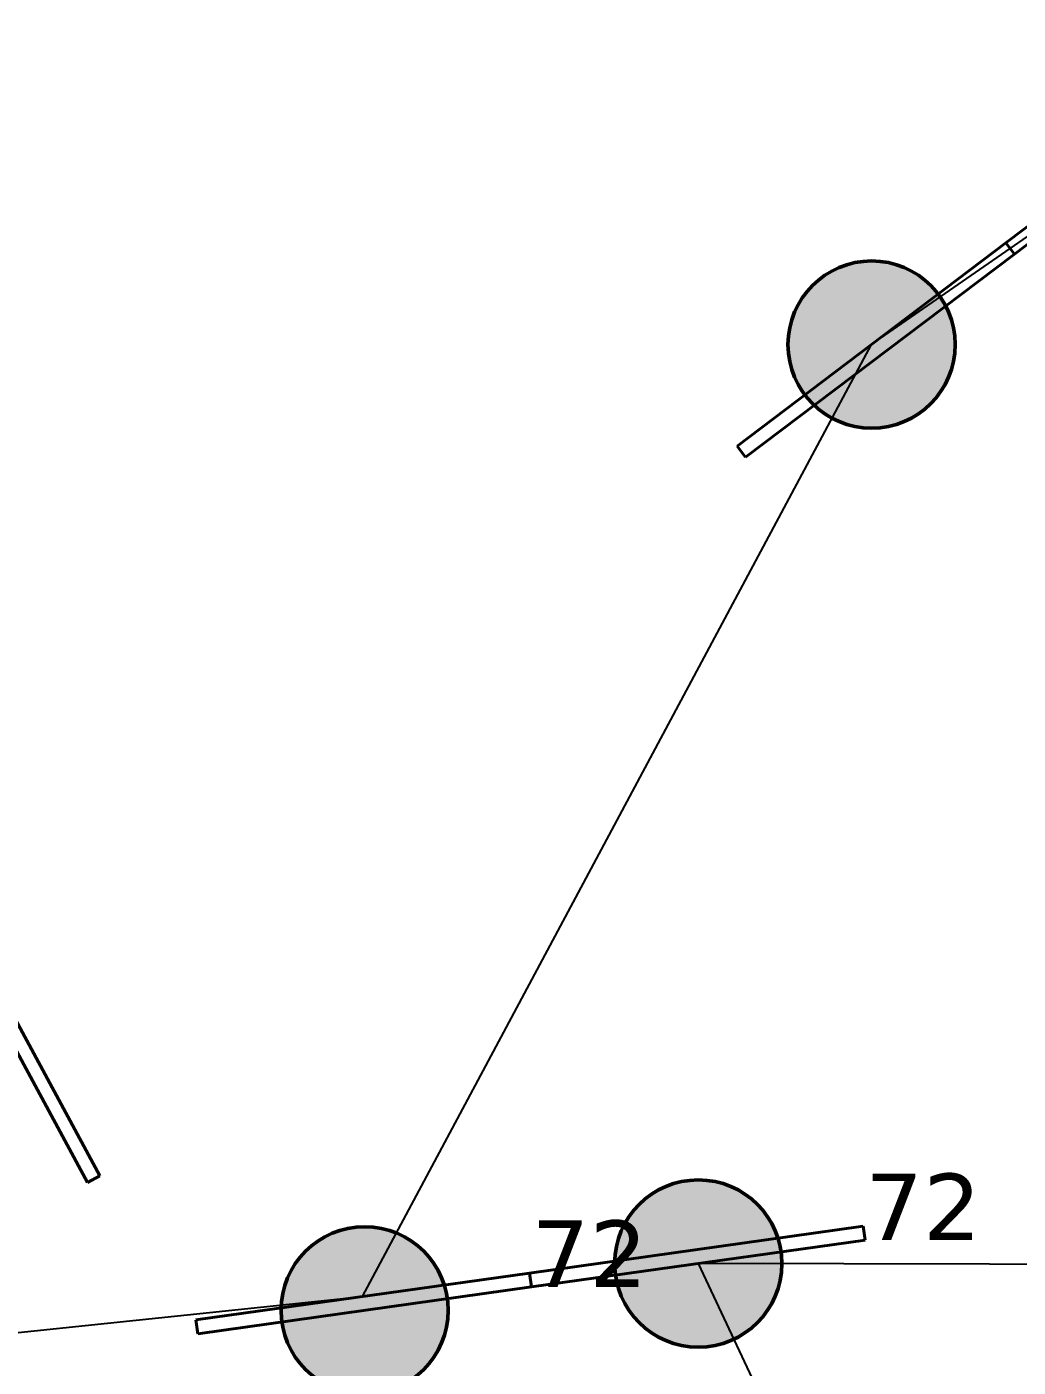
# Model space of a CAD drawing. Header units: millimetres. Extents: x -243740 to 150609, y -473655 to -165121.
# Drawn here: x 7588 to 10272, y -354113 to -350485 of the extents above; entities that cross this region are included whole.
import ezdxf

# ---------------------------------------------------------------- set-up
doc = ezdxf.new("R2010")
doc.units = ezdxf.units.MM
doc.layers.add('_Гр.ЩД-1C.10.4.I8.4', color=6, linetype='Continuous')
for name, color, linetype, lineweight in [('_освещение_dali', 3, 'Continuous', 50), ('DLX_LUM 17', 5, 'Continuous', 40), ('DLX_LUM 9', 5, 'Continuous', 40)]:
    doc.layers.add(name, color=color, linetype=linetype, lineweight=lineweight)
doc.styles.add('TableTextStyle', font='')
doc.styles.get('TableTextStyle').set_extended_font_data('VERDANA.TTF')
doc.linetypes.add('Truba', pattern='A,3e-05,[4,MSH_7,S=1,R=0,X=0,Y=0],-3.022072', length=3.022102)

# ---------------------------------------------------------------- blocks, each defined once
blk = doc.blocks.new('A$Caabd1818')
at = {"layer": 'DLX_LUM 17'}
for points in [[(2811, 45788.7, 0), (3816.4, 43926.8, 0)], [(3816.4, 43926.8, 0), (2811, 45788.7, 0)], [(3816.4, 43926.8, 0), (2811, 45788.7, 0)], [(2811, 45788.7, 0), (3816.4, 43926.8, 0)], [(3783, 43908.8, 0), (2777.6, 45770.6, 0)], [(2777.6, 45770.6, 0), (3783, 43908.8, 0)], [(2777.6, 45770.6, 0), (3783, 43908.8, 0)], [(3783, 43908.8, 0), (2777.6, 45770.6, 0)], [(3816.4, 43926.8, 0), (3783, 43908.8, 0)], [(3783, 43908.8, 0), (3816.4, 43926.8, 0)], [(3783, 43908.8, 0), (3816.4, 43926.8, 0)], [(3816.4, 43926.8, 0), (3783, 43908.8, 0)], [(3783, 43908.8, 0), (3783, 43908.8, 0)], [(3783, 43908.8, 0), (3783, 43908.8, 0)], [(3816.4, 43926.8, 0), (3816.4, 43926.8, 0)], [(3816.4, 43926.8, 0), (3816.4, 43926.8, 0)]]:
    blk.add_polyline3d(points, dxfattribs=at)
at = {"layer": 'DLX_LUM 9'}
for points in [[(6269.3, 46452, 0), (6996.9, 47001.8, 0)], [(6996.9, 47001.8, 0), (6269.3, 46452, 0)], [(6996.9, 47001.8, 0), (6269.3, 46452, 0)], [(6269.3, 46452, 0), (6996.9, 47001.8, 0)], [(7019.8, 46971.5, 0), (6292.2, 46421.7, 0)], [(6292.2, 46421.7, 0), (7019.8, 46971.5, 0)], [(6292.2, 46421.7, 0), (7019.8, 46971.5, 0)], [(7019.8, 46971.5, 0), (6292.2, 46421.7, 0)], [(5541.7, 45902.1, 0), (6269.3, 46452, 0)], [(6269.3, 46452, 0), (5541.7, 45902.1, 0)], [(6269.3, 46452, 0), (5541.7, 45902.1, 0)], [(5541.7, 45902.1, 0), (6269.3, 46452, 0)], [(6269.3, 46452, 0), (6269.3, 46452, 0)], [(6269.3, 46452, 0), (6292.2, 46421.7, 0)], [(6292.2, 46421.7, 0), (6269.3, 46452, 0)], [(6269.3, 46452, 0), (6269.3, 46452, 0)], [(6292.2, 46421.7, 0), (6269.3, 46452, 0)], [(6269.3, 46452, 0), (6292.2, 46421.7, 0)], [(6292.2, 46421.7, 0), (6269.3, 46452, 0)], [(6269.3, 46452, 0), (6269.3, 46452, 0)], [(6269.3, 46452, 0), (6292.2, 46421.7, 0)], [(6269.3, 46452, 0), (6269.3, 46452, 0)], [(6269.3, 46452, 0), (6292.2, 46421.7, 0)], [(6292.2, 46421.7, 0), (6269.3, 46452, 0)], [(6292.2, 46421.7, 0), (5564.6, 45871.8, 0)], [(5564.6, 45871.8, 0), (6292.2, 46421.7, 0)], [(5564.6, 45871.8, 0), (6292.2, 46421.7, 0)], [(6292.2, 46421.7, 0), (5564.6, 45871.8, 0)], [(6292.2, 46421.7, 0), (6292.2, 46421.7, 0)], [(6292.2, 46421.7, 0), (6292.2, 46421.7, 0)], [(6292.2, 46421.7, 0), (6292.2, 46421.7, 0)], [(6292.2, 46421.7, 0), (6292.2, 46421.7, 0)], [(5564.6, 45871.8, 0), (5541.7, 45902.1, 0)], [(5541.7, 45902.1, 0), (5541.7, 45902.1, 0)], [(5541.7, 45902.1, 0), (5564.6, 45871.8, 0)], [(5541.7, 45902.1, 0), (5541.7, 45902.1, 0)], [(5541.7, 45902.1, 0), (5564.6, 45871.8, 0)], [(5564.6, 45871.8, 0), (5541.7, 45902.1, 0)], [(5564.6, 45871.8, 0), (5564.6, 45871.8, 0)], [(5564.6, 45871.8, 0), (5564.6, 45871.8, 0)], [(4979.4, 43663.9, 0), (5882.6, 43790.7, 0)], [(5882.6, 43790.7, 0), (4979.4, 43663.9, 0)], [(5882.6, 43790.7, 0), (4979.4, 43663.9, 0)], [(4979.4, 43663.9, 0), (5882.6, 43790.7, 0)], [(5882.6, 43790.7, 0), (5882.6, 43790.7, 0)], [(5882.6, 43790.7, 0), (5887.9, 43753.1, 0)], [(5887.9, 43753.1, 0), (5882.6, 43790.7, 0)], [(5882.6, 43790.7, 0), (5882.6, 43790.7, 0)], [(5887.9, 43753.1, 0), (5882.6, 43790.7, 0)], [(5882.6, 43790.7, 0), (5887.9, 43753.1, 0)], [(5887.9, 43753.1, 0), (4984.7, 43626.3, 0)], [(4984.7, 43626.3, 0), (5887.9, 43753.1, 0)], [(4984.7, 43626.3, 0), (5887.9, 43753.1, 0)], [(5887.9, 43753.1, 0), (4984.7, 43626.3, 0)], [(5887.9, 43753.1, 0), (5887.9, 43753.1, 0)], [(5887.9, 43753.1, 0), (5887.9, 43753.1, 0)], [(4076.3, 43537.1, 0), (4979.4, 43663.9, 0)], [(4979.4, 43663.9, 0), (4076.3, 43537.1, 0)], [(4979.4, 43663.9, 0), (4076.3, 43537.1, 0)], [(4076.3, 43537.1, 0), (4979.4, 43663.9, 0)], [(4979.4, 43663.9, 0), (4979.4, 43663.9, 0)], [(4979.4, 43663.9, 0), (4984.7, 43626.3, 0)], [(4984.7, 43626.3, 0), (4979.4, 43663.9, 0)], [(4979.4, 43663.9, 0), (4979.4, 43663.9, 0)], [(4984.7, 43626.3, 0), (4979.4, 43663.9, 0)], [(4979.4, 43663.9, 0), (4984.7, 43626.3, 0)], [(4984.7, 43626.3, 0), (4979.4, 43663.9, 0)], [(4979.4, 43663.9, 0), (4979.4, 43663.9, 0)], [(4979.4, 43663.9, 0), (4984.7, 43626.3, 0)], [(4979.4, 43663.9, 0), (4979.4, 43663.9, 0)], [(4979.4, 43663.9, 0), (4984.7, 43626.3, 0)], [(4984.7, 43626.3, 0), (4979.4, 43663.9, 0)], [(4984.7, 43626.3, 0), (4081.6, 43499.5, 0)], [(4081.6, 43499.5, 0), (4984.7, 43626.3, 0)], [(4081.6, 43499.5, 0), (4984.7, 43626.3, 0)], [(4984.7, 43626.3, 0), (4081.6, 43499.5, 0)], [(4984.7, 43626.3, 0), (4984.7, 43626.3, 0)], [(4984.7, 43626.3, 0), (4984.7, 43626.3, 0)], [(4984.7, 43626.3, 0), (4984.7, 43626.3, 0)], [(4984.7, 43626.3, 0), (4984.7, 43626.3, 0)], [(4081.6, 43499.5, 0), (4076.3, 43537.1, 0)], [(4076.3, 43537.1, 0), (4076.3, 43537.1, 0)], [(4076.3, 43537.1, 0), (4081.6, 43499.5, 0)], [(4076.3, 43537.1, 0), (4076.3, 43537.1, 0)], [(4076.3, 43537.1, 0), (4081.6, 43499.5, 0)], [(4081.6, 43499.5, 0), (4076.3, 43537.1, 0)], [(4081.6, 43499.5, 0), (4081.6, 43499.5, 0)], [(4081.6, 43499.5, 0), (4081.6, 43499.5, 0)]]:
    blk.add_polyline3d(points, dxfattribs=at)
blk = doc.blocks.new('A$Cab2378fa')
at = {"lineweight": 25, "true_color": 0xfff5f5}
h = blk.add_hatch(color=7, dxfattribs=at)
h.dxf.hatch_style = 1
h.paths.add_polyline_path([(0, 0), (-141.6, -170.3, 0.174923), (3, -222.4, 0.197808), (162.3, -156.8)])
h.paths.add_polyline_path([(-163.2, 157.6), (0, 0), (147.8, 177.8, 0.175398), (3, 230.2, 0.209014)])
at = {"lineweight": 25}
h = blk.add_hatch(color=0, dxfattribs=at)
h.paths.add_polyline_path([(162.3, -156.8, 0.442338), (147.8, 177.8), (0, 0)])
h.paths.add_polyline_path([(-141.6, -170.3), (0, 0), (-163.2, 157.6, 0.430096)])
blk.add_circle((3, 3.9), 226.3)

msp = doc.modelspace()

# ---------------------------------------------------------------- linework, layer by layer
at = {"layer": '_Гр.ЩД-1C.10.4.I8.4', "ltscale": 100}
msp.add_lwpolyline([(7459.4, -355901.1), (6856.8, -354093.2), (8497.5, -353921.3), (9875.2, -351344.8), (10625.7, -350825.2), (10912.7, -351868.5), (10589.1, -353835.1), (9406, -353832.1), (10300.1, -355736.2)], dxfattribs=at)

# ---------------------------------------------------------------- block references
at = {"layer": '_освещение_dali', "color": 5, "ltscale": 100}
for p in [(9872.2, -351348.7), (9403, -353836), (8499.9, -353962.8)]:
    msp.add_blockref('A$Cab2378fa', p, dxfattribs=at)
at = {"layer": 'Defpoints', "linetype": 'Truba', "ltscale": 100}
msp.add_blockref('A$Caabd1818', (3969.7, -397521.8), dxfattribs=at)

# ---------------------------------------------------------------- texts
at = {"layer": '_освещение_dali', "color": 241, "true_color": 0xee66a2, "style": 'TableTextStyle'}
for p in [(9857.5, -353768.7), (8954.4, -353895.5)]:
    msp.add_text('72', height=180, dxfattribs=at).set_placement(p)

doc.saveas('drawing.dxf')
